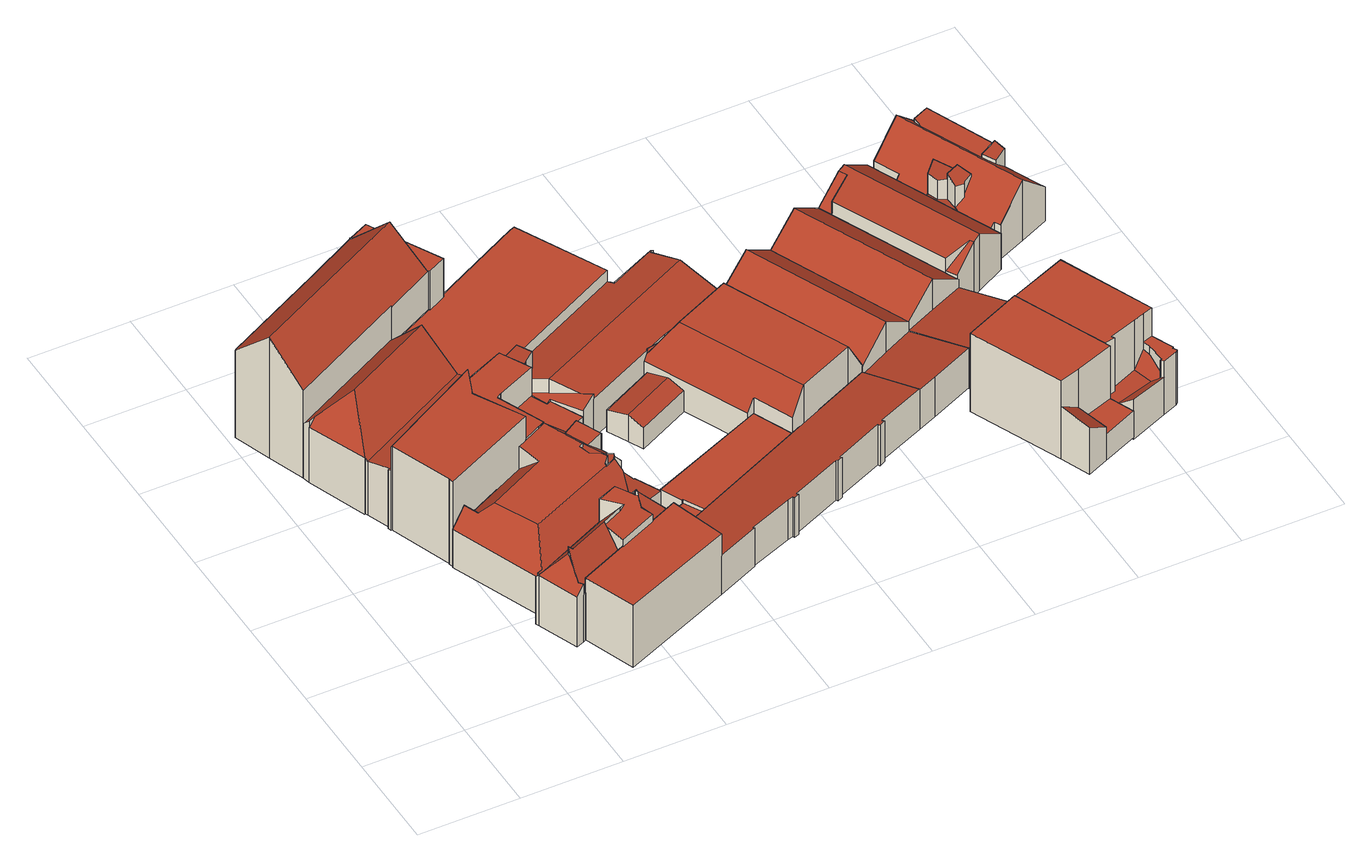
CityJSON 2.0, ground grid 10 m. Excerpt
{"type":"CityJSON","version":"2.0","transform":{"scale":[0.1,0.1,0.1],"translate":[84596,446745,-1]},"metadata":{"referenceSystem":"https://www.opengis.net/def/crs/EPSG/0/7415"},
"CityObjects":{
"building1":{"type":"Building","attributes":{"b3_bag_bag_overlap":0,"b3_bouwlagen":3,"b3_dak_type":"slanted","b3_h_dak_50p":6.11,"b3_h_dak_70p":6.8,"b3_h_dak_max":7.33,"b3_h_dak_min":2.71,"b3_h_maaiveld":-0.107,"b3_kas_warenhuis":false,"b3_mutatie_ahn3_ahn4":false,"b3_opp_buitenmuur":141.9,"b3_opp_dak_plat":65.09,"b3_opp_dak_schuin":149.42,"b3_opp_grond":169.1,"b3_opp_scheidingsmuur":128.86,"b3_reconstructie_onvolledig":false,"b3_rmse_lod12":1.49,"b3_rmse_lod13":1.08,"b3_rmse_lod22":0.144,"b3_val3dity_lod12":"[]","b3_val3dity_lod13":"[]","b3_val3dity_lod22":"[]","b3_volume_lod12":1168.06,"b3_volume_lod13":1121.08,"b3_volume_lod22":992.02,"geconstateerd":false,"oorspronkelijkbouwjaar":1890,"status":"Pand in gebruik"},"children":["building1-1"]},
"building1-1":{"type":"BuildingPart","parents":["building1"],"geometry":[{"type":"Solid","lod":"2.2","boundaries":[[[[0,1,2,3,4,5,6,7,8,9,10,11,12,13,14,15]],[[16,2,1,17]],[[18,19,5,4,20]],[[19,18,21]],[[22,23,3,2,16]],[[20,4,3,23]],[[24,25,26]],[[27,28,29,30]],[[28,0,15,31]],[[32,33,34]],[[33,9,8,35]],[[36,6,5,19]],[[37,13,12,38]],[[39,14,13,37]],[[31,15,14,39]],[[40,41,42,43]],[[43,42,44]],[[45,7,6,36,46]],[[35,8,7,45]],[[47,48,49,50]],[[51,52,53,54]],[[55,56,48,47]],[[50,49,41,40]],[[46,36,57]],[[58,59,10,9,33,32]],[[25,60,38,61]],[[62,63,60,25,24]],[[61,38,12,11,64]],[[65,66,67,68]],[[30,29,66,65]],[[23,22,69]],[[56,70,63,62]],[[71,72,73]],[[72,71,59,58]],[[64,11,10,59]],[[54,53,70,56,55]],[[68,67,74,75]],[[75,74,52,51]],[[17,1,0,28,27]],[[76,21,18,20,23,69,77]],[[21,76,57,36,19]],[[72,58,32,34,73]],[[26,44,42,41,49,48,56,62,24]],[[64,59,71,73,34,33,35,45,44,26,25,61]],[[54,55,47,50,40,43,44,45,46,57,76,77,51]],[[52,74,67,66,29,28,31,39,37,38,60,63,70,53]],[[17,27,30,65,68,75,51,77,69,22,16]]]],"semantics":{"surfaces":[{"type":"GroundSurface"},{"type":"WallSurface","on_footprint_edge":true},{"type":"WallSurface","on_footprint_edge":false},{"type":"RoofSurface"}],"values":[[0,1,1,2,1,1,2,2,1,2,1,1,1,1,1,2,2,1,1,2,2,2,2,2,1,2,2,1,2,2,2,2,2,2,1,2,2,2,1,3,3,3,3,3,3,3,3]]}}]},
"building2":{"type":"Building","attributes":{"b3_bag_bag_overlap":0,"b3_dak_type":"slanted","b3_h_dak_50p":11.56,"b3_h_dak_70p":12.4,"b3_h_dak_max":13.78,"b3_h_dak_min":6.21,"b3_h_maaiveld":0.033,"b3_kas_warenhuis":false,"b3_mutatie_ahn3_ahn4":false,"b3_opp_buitenmuur":390.6,"b3_opp_dak_plat":17.54,"b3_opp_dak_schuin":194.59,"b3_opp_grond":157.99,"b3_opp_scheidingsmuur":199.63,"b3_reconstructie_onvolledig":false,"b3_rmse_lod12":1.73,"b3_rmse_lod13":1.73,"b3_rmse_lod22":0.664,"b3_val3dity_lod12":"[]","b3_val3dity_lod13":"[]","b3_val3dity_lod22":"[]","b3_volume_lod12":1956.38,"b3_volume_lod13":1956.38,"b3_volume_lod22":1834.06,"geconstateerd":false,"oorspronkelijkbouwjaar":1899,"status":"Pand in gebruik"},"children":["building2-1"]},
"building2-1":{"type":"BuildingPart","parents":["building2"],"geometry":[{"type":"Solid","lod":"2.2","boundaries":[[[[78,79,80,81,82,83,84,85,86,87,88,89,90]],[[91,86,85,92]],[[92,85,84,93]],[[94,90,89,95]],[[96,78,90,94]],[[95,89,88,97]],[[98,99,100]],[[97,101,100]],[[102,87,86,91]],[[93,84,83,103,104]],[[104,103,105]],[[99,98,105]],[[106,81,80,107]],[[108,82,81,106]],[[107,80,79,109]],[[103,83,82,108]],[[101,97,88,87,102]],[[109,79,78,96]],[[101,102,91,92,93,104,105,98,100]],[[109,99,105,103,108,106,107]],[[99,109,96,94,95,97,100]]]],"semantics":{"surfaces":[{"type":"GroundSurface"},{"type":"WallSurface","on_footprint_edge":true},{"type":"WallSurface","on_footprint_edge":false},{"type":"RoofSurface"}],"values":[[0,1,1,1,1,1,2,2,1,1,2,2,1,1,1,1,1,1,3,3,3]]}}]},
"building3":{"type":"Building","attributes":{"b3_bag_bag_overlap":0,"b3_bouwlagen":3,"b3_dak_type":"slanted","b3_h_dak_50p":6.51,"b3_h_dak_70p":7.72,"b3_h_dak_max":10.71,"b3_h_dak_min":3.32,"b3_h_maaiveld":-0.019,"b3_kas_warenhuis":false,"b3_mutatie_ahn3_ahn4":false,"b3_opp_buitenmuur":337.28,"b3_opp_dak_plat":315.77,"b3_opp_dak_schuin":171.39,"b3_opp_grond":447.3,"b3_opp_scheidingsmuur":419.17,"b3_reconstructie_onvolledig":false,"b3_rmse_lod12":1.92,"b3_rmse_lod13":1.33,"b3_rmse_lod22":0.502,"b3_val3dity_lod12":"[]","b3_val3dity_lod13":"[]","b3_val3dity_lod22":"[]","b3_volume_lod12":3438.71,"b3_volume_lod13":3242.96,"b3_volume_lod22":3047.91,"geconstateerd":false,"oorspronkelijkbouwjaar":1920,"status":"Pand in gebruik"},"children":["building3-1"]},
"building3-1":{"type":"BuildingPart","parents":["building3"],"geometry":[{"type":"Solid","lod":"2.2","boundaries":[[[[110,111,112,113,114,115,116,117,118,119,120,121,122,123,124,125,126,78,127,90,89,128,87,86,129,130,131,132,133]],[[134,113,112,135]],[[135,112,111,136]],[[137,120,119,138]],[[139,120,137]],[[140,130,129,141]],[[141,129,86,142]],[[143,118,117,144]],[[138,119,118,143]],[[144,117,116,145]],[[146,147,148,149]],[[150,115,114,147,146]],[[147,114,113,134]],[[151,152,153,154,155]],[[156,90,127,157]],[[158,133,132,159]],[[133,158,160]],[[161,131,130,140]],[[159,132,131,161]],[[142,86,87,162]],[[163,124,123,164]],[[162,87,128,165]],[[166,167,168,169]],[[170,171,167,166,172]],[[169,168,173,174]],[[175,157,127,78,176]],[[177,122,121,178]],[[178,121,120,139]],[[164,123,122,177]],[[174,173,157,175]],[[179,150,152,151]],[[155,154,139,137]],[[180,126,125,181]],[[176,78,126,180,182]],[[181,125,124,163]],[[136,111,110,183]],[[184,185,183,186]],[[160,158,171,170]],[[186,183,110,133,160]],[[149,148,187,188]],[[189,190,191]],[[154,153,191]],[[172,166,190,189]],[[188,187,185,184]],[[182,180,192]],[[145,116,115,150,179]],[[193,89,90,156]],[[165,128,89,193]],[[192,180,181,194]],[[185,187,148,147,134,135,136,183]],[[169,164,177,178,139,154,191,190,166]],[[188,184,186,160,170,172,189,191,153,152,150,146,149]],[[182,192,194,174,175,176]],[[145,179,151,155,137,138,143,144]],[[165,193,156,157,173,168,167,171,158,159,161,140,141,142,162]],[[164,169,174,194,181,163]]]],"semantics":{"surfaces":[{"type":"GroundSurface"},{"type":"WallSurface","on_footprint_edge":true},{"type":"WallSurface","on_footprint_edge":false},{"type":"RoofSurface"}],"values":[[0,1,1,1,1,1,1,1,1,1,2,1,1,2,1,1,1,1,1,1,1,1,2,2,2,1,1,1,1,2,2,2,1,1,1,1,2,2,1,2,2,2,2,2,2,1,1,1,3,3,3,3,3,3,3,3]]}}]},
"building4":{"type":"Building","attributes":{"b3_bag_bag_overlap":0,"b3_bouwlagen":3,"b3_dak_type":"slanted","b3_h_dak_50p":3.06,"b3_h_dak_70p":6.43,"b3_h_dak_max":8.25,"b3_h_dak_min":2.54,"b3_h_maaiveld":-0.148,"b3_kas_warenhuis":false,"b3_mutatie_ahn3_ahn4":false,"b3_opp_buitenmuur":156.65,"b3_opp_dak_plat":79.75,"b3_opp_dak_schuin":78.61,"b3_opp_grond":128.08,"b3_opp_scheidingsmuur":188.68,"b3_reconstructie_onvolledig":false,"b3_rmse_lod12":2.62,"b3_rmse_lod13":0.883,"b3_rmse_lod22":0.222,"b3_val3dity_lod12":"[]","b3_val3dity_lod13":"[]","b3_val3dity_lod22":"[]","b3_volume_lod12":848.85,"b3_volume_lod13":699.45,"b3_volume_lod22":639.93,"geconstateerd":false,"oorspronkelijkbouwjaar":1910,"status":"Pand in gebruik"},"children":["building4-1"]},
"building4-1":{"type":"BuildingPart","parents":["building4"],"geometry":[{"type":"Solid","lod":"2.2","boundaries":[[[[195,196,197,2,198,199,200,1,201,202,203,204,205,206,207,208,209,210,211,212,213,214]],[[215,214,213,216]],[[217,195,214,215,218]],[[219,205,204,220,221]],[[221,220,222,223]],[[224,197,196,225]],[[226,207,206,227]],[[227,206,205,219]],[[228,229,230]],[[231,232,230]],[[233,234,235]],[[236,203,202,237]],[[238,200,199,239]],[[237,202,201,240]],[[241,2,197,224]],[[216,213,212,242]],[[243,240,201,1,244]],[[220,204,203,236]],[[245,246,210,209,247,248]],[[249,211,210,246]],[[250,198,2,241]],[[251,252,253]],[[242,254,253]],[[252,251,234,233]],[[255,238,256]],[[244,1,200,238,255]],[[254,242,212,211,249,257]],[[223,222,258,259]],[[259,258,208,207,226]],[[260,261,262]],[[263,264,262]],[[261,260,265]],[[218,215,264,263]],[[247,209,208,258]],[[239,266,267]],[[246,245,268]],[[266,239,199,198,250,269]],[[269,250,235]],[[257,249,229,228]],[[270,271,272]],[[273,274,240,243]],[[271,270,232,231]],[[225,196,195,217]],[[248,247,274,273]],[[259,226,227,219,221,223]],[[264,215,216,242,253,252,265,260,262]],[[272,256,238,239,267,270]],[[225,261,265,252,233,235,250,241,224]],[[229,249,246,268,231,230]],[[232,270,267,266,269,235,234,251,253,254,257,228,230]],[[248,273,243,244,255,256,272,271,231,268,245]],[[225,217,218,263,262,261]],[[274,247,258,222,220,236,237,240]]]],"semantics":{"surfaces":[{"type":"GroundSurface"},{"type":"WallSurface","on_footprint_edge":true},{"type":"WallSurface","on_footprint_edge":false},{"type":"RoofSurface"}],"values":[[0,1,1,1,2,1,1,1,2,2,2,1,1,1,1,1,1,1,1,1,1,2,2,2,2,1,1,2,1,2,2,2,2,1,2,2,1,2,2,2,2,2,1,2,3,3,3,3,3,3,3,3,3]]}}]},
"building5":{"type":"Building","attributes":{"b3_bag_bag_overlap":0,"b3_bouwlagen":3,"b3_dak_type":"multiple horizontal","b3_h_dak_50p":4.1,"b3_h_dak_70p":6.77,"b3_h_dak_max":7.22,"b3_h_dak_min":3.01,"b3_h_maaiveld":-0.032,"b3_kas_warenhuis":false,"b3_mutatie_ahn3_ahn4":false,"b3_opp_buitenmuur":166.74,"b3_opp_dak_plat":67.67,"b3_opp_dak_schuin":165.86,"b3_opp_grond":229.25,"b3_opp_scheidingsmuur":299.67,"b3_reconstructie_onvolledig":false,"b3_rmse_lod12":2.6,"b3_rmse_lod13":0.386,"b3_rmse_lod22":0.132,"b3_val3dity_lod12":"[]","b3_val3dity_lod13":"[]","b3_val3dity_lod22":"[]","b3_volume_lod12":1593.78,"b3_volume_lod13":1136.83,"b3_volume_lod22":1098.74,"geconstateerd":false,"oorspronkelijkbouwjaar":1920,"status":"Pand in gebruik"},"children":["building5-1"]},
"building5-1":{"type":"BuildingPart","parents":["building5"],"geometry":[{"type":"Solid","lod":"2.2","boundaries":[[[[275,276,277,278,279,280,281,282,283,284,285,286,287,288,289,290,291,292,293,294,295]],[[296,278,277,297]],[[298,279,278,296]],[[299,300,301,302]],[[303,292,291,304]],[[305,293,292,303]],[[306,286,285,307]],[[308,287,286,306]],[[309,275,295,310]],[[304,291,290,311]],[[300,294,293,305]],[[310,295,294,300,299]],[[312,289,288,313]],[[313,288,287,308]],[[311,290,289,312]],[[297,277,276,301]],[[307,285,284,314]],[[315,282,281,316]],[[316,281,280,317]],[[317,280,279,298]],[[318,283,282,315]],[[314,284,283,318]],[[302,301,276,275,309]],[[314,318,315,316,317,298,296,297,301,300,305,303,304,311,312,313,308,306,307]],[[302,309,310,299]]]],"semantics":{"surfaces":[{"type":"GroundSurface"},{"type":"WallSurface","on_footprint_edge":true},{"type":"WallSurface","on_footprint_edge":false},{"type":"RoofSurface"}],"values":[[0,1,1,2,1,1,1,1,1,1,1,1,1,1,1,1,1,1,1,1,1,1,1,3,3]]}}]},
"building6":{"type":"Building","attributes":{"b3_dak_type":"slanted","b3_h_dak_50p":2.7,"b3_h_dak_70p":2.83,"b3_h_dak_max":3.1,"b3_h_dak_min":2.29,"b3_h_maaiveld":0.031,"b3_kas_warenhuis":false,"b3_mutatie_ahn3_ahn4":false,"b3_opp_buitenmuur":38.99,"b3_opp_dak_plat":0,"b3_opp_dak_schuin":24,"b3_opp_grond":23.07,"b3_opp_scheidingsmuur":10.04,"b3_reconstructie_onvolledig":false,"b3_rmse_lod12":0.243,"b3_rmse_lod13":0.243,"b3_rmse_lod22":0.0596,"b3_val3dity_lod12":"[]","b3_val3dity_lod13":"[]","b3_val3dity_lod22":"[]","b3_volume_lod12":65.23,"b3_volume_lod13":65.23,"b3_volume_lod22":61.43,"geconstateerd":false,"oorspronkelijkbouwjaar":2013,"status":"Pand in gebruik"},"children":["building6-1"]},
"building6-1":{"type":"BuildingPart","parents":["building6"],"geometry":[{"type":"Solid","lod":"2.2","boundaries":[[[[319,320,321,322,323,324]],[[325,320,319,326]],[[327,323,322,328]],[[329,321,320,325]],[[328,322,321,329]],[[326,319,324,330]],[[330,324,323,327]],[[328,329,325,326]],[[330,327,328,326]]]],"semantics":{"surfaces":[{"type":"GroundSurface"},{"type":"WallSurface","on_footprint_edge":true},{"type":"RoofSurface"}],"values":[[0,1,1,1,1,1,1,2,2]]}}]},
"building7":{"type":"Building","attributes":{"b3_bag_bag_overlap":0,"b3_bouwlagen":3,"b3_dak_type":"slanted","b3_h_dak_50p":4.89,"b3_h_dak_70p":5.1,"b3_h_dak_max":6.85,"b3_h_dak_min":3.19,"b3_h_maaiveld":0.042,"b3_kas_warenhuis":false,"b3_mutatie_ahn3_ahn4":false,"b3_opp_buitenmuur":99.65,"b3_opp_dak_plat":3.08,"b3_opp_dak_schuin":160.19,"b3_opp_grond":155.46,"b3_opp_scheidingsmuur":169.53,"b3_reconstructie_onvolledig":false,"b3_rmse_lod12":0.531,"b3_rmse_lod13":0.531,"b3_rmse_lod22":0.084,"b3_val3dity_lod12":"[]","b3_val3dity_lod13":"[]","b3_val3dity_lod22":"[]","b3_volume_lod12":793.56,"b3_volume_lod13":793.56,"b3_volume_lod22":759.91,"geconstateerd":false,"oorspronkelijkbouwjaar":1992,"status":"Pand in gebruik"},"children":["building7-1"]},
"building7-1":{"type":"BuildingPart","parents":["building7"],"geometry":[{"type":"Solid","lod":"2.2","boundaries":[[[[331,332,333,334,335,336,337,338,113,112,111,339,133,340,132]],[[136,111,112,341]],[[342,343,340,133,160]],[[344,132,340,343]],[[345,331,132,344]],[[346,339,111,136]],[[341,112,113,347]],[[348,349,343,342]],[[350,338,337,351]],[[351,337,336,352]],[[352,336,335,353]],[[354,334,333,355]],[[355,333,332,356]],[[353,335,334,354]],[[347,113,338,350,357]],[[357,350,358]],[[359,360,358]],[[160,133,339,346,361]],[[361,346,362,363,364]],[[363,362,360,359]],[[364,363,349,348]],[[356,332,331,345]],[[359,358,350,351,352,353]],[[360,362,346,136,341,347,357,358]],[[364,348,342,160,361]],[[356,345,344,343,349,363,359,353,354,355]]]],"semantics":{"surfaces":[{"type":"GroundSurface"},{"type":"WallSurface","on_footprint_edge":true},{"type":"WallSurface","on_footprint_edge":false},{"type":"RoofSurface"}],"values":[[0,1,1,1,1,1,1,2,1,1,1,1,1,1,1,2,2,1,2,2,2,1,3,3,3,3]]}}]},
"building8":{"type":"Building","attributes":{"b3_bag_bag_overlap":0,"b3_bouwlagen":3,"b3_dak_type":"slanted","b3_h_dak_50p":7.4,"b3_h_dak_70p":7.44,"b3_h_dak_max":7.62,"b3_h_dak_min":2.96,"b3_h_maaiveld":0.112,"b3_kas_warenhuis":false,"b3_mutatie_ahn3_ahn4":false,"b3_opp_buitenmuur":73.32,"b3_opp_dak_plat":85.11,"b3_opp_dak_schuin":149.22,"b3_opp_grond":157.91,"b3_opp_scheidingsmuur":153.3,"b3_reconstructie_onvolledig":false,"b3_rmse_lod12":1.56,"b3_rmse_lod13":1.56,"b3_rmse_lod22":0.427,"b3_val3dity_lod12":"[]","b3_val3dity_lod13":"[]","b3_val3dity_lod22":"[]","b3_volume_lod12":1157.77,"b3_volume_lod13":1157.77,"b3_volume_lod22":1024.5,"geconstateerd":false,"oorspronkelijkbouwjaar":1950,"status":"Pand in gebruik"},"children":["building8-1"]},
"building8-1":{"type":"BuildingPart","parents":["building8"],"geometry":[{"type":"Solid","lod":"2.2","boundaries":[[[[365,366,367,368,369,370,371,372,373,374,375]],[[376,375,374,377]],[[378,365,375,376]],[[377,374,373,379]],[[380,370,369,381]],[[379,373,372,382]],[[383,371,370,380]],[[382,372,371,383]],[[384,368,367,385]],[[381,369,368,384]],[[385,367,366,386]],[[386,387,388]],[[387,386,366,365,378]],[[382,383,389,390]],[[381,384,389,383,380]],[[386,388,390,389,384,385]],[[387,378,376,377,379,382,390,388]]]],"semantics":{"surfaces":[{"type":"GroundSurface"},{"type":"WallSurface","on_footprint_edge":true},{"type":"WallSurface","on_footprint_edge":false},{"type":"RoofSurface"}],"values":[[0,1,1,1,1,1,1,1,1,1,1,2,1,3,3,3,3]]}}]},
"building9":{"type":"Building","attributes":{"b3_bag_bag_overlap":0,"b3_dak_type":"slanted","b3_h_dak_50p":4.61,"b3_h_dak_70p":5.33,"b3_h_dak_max":6.72,"b3_h_dak_min":0.14,"b3_h_maaiveld":0.026,"b3_kas_warenhuis":false,"b3_mutatie_ahn3_ahn4":false,"b3_opp_buitenmuur":84.28,"b3_opp_dak_plat":0,"b3_opp_dak_schuin":172.36,"b3_opp_grond":147.72,"b3_opp_scheidingsmuur":163.91,"b3_reconstructie_onvolledig":false,"b3_rmse_lod12":1.17,"b3_rmse_lod13":1.17,"b3_rmse_lod22":0.339,"b3_val3dity_lod12":"[]","b3_val3dity_lod13":"[]","b3_val3dity_lod22":"[]","b3_volume_lod12":790.08,"b3_volume_lod13":790.08,"b3_volume_lod22":699.41,"geconstateerd":false,"oorspronkelijkbouwjaar":1922,"status":"Pand in gebruik"},"children":["building9-1"]},
"building9-1":{"type":"BuildingPart","parents":["building9"],"geometry":[{"type":"Solid","lod":"2.2","boundaries":[[[[278,391,336,392,393,394,395,396]],[[397,392,336,398]],[[399,395,394,400]],[[401,402,400,403]],[[404,278,396,405]],[[405,396,395,399]],[[403,400,394,393,406]],[[398,336,391,407,408]],[[407,391,278,404]],[[406,393,392,397]],[[408,407,402,401]],[[408,401,397,398]],[[406,397,401,403]],[[402,407,404,405,399,400]]]],"semantics":{"surfaces":[{"type":"GroundSurface"},{"type":"WallSurface","on_footprint_edge":true},{"type":"WallSurface","on_footprint_edge":false},{"type":"RoofSurface"}],"values":[[0,1,1,2,1,1,1,1,1,1,2,3,3,3]]}}]},
"building10":{"type":"Building","attributes":{"b3_bag_bag_overlap":0,"b3_bouwlagen":3,"b3_dak_type":"multiple horizontal","b3_h_dak_50p":9.13,"b3_h_dak_70p":9.15,"b3_h_dak_max":9.4,"b3_h_dak_min":2.9,"b3_h_maaiveld":0.192,"b3_kas_warenhuis":false,"b3_mutatie_ahn3_ahn4":false,"b3_opp_buitenmuur":115.2,"b3_opp_dak_plat":72.68,"b3_opp_dak_schuin":7.97,"b3_opp_grond":79.27,"b3_opp_scheidingsmuur":203.07,"b3_reconstructie_onvolledig":false,"b3_rmse_lod12":2.23,"b3_rmse_lod13":0.528,"b3_rmse_lod22":0.165,"b3_val3dity_lod12":"[]","b3_val3dity_lod13":"[]","b3_val3dity_lod22":"[]","b3_volume_lod12":709.82,"b3_volume_lod13":608.21,"b3_volume_lod22":618.85,"geconstateerd":false,"oorspronkelijkbouwjaar":2006,"status":"Pand in gebruik"},"children":["building10-1"]},
"building10-1":{"type":"BuildingPart","parents":["building10"],"geometry":[{"type":"Solid","lod":"2.2","boundaries":[[[[409,410,411,412,413,414,415]],[[416,410,409,417]],[[418,416,419,420]],[[421,412,411,422]],[[422,411,410,416,418]],[[420,419,423,424,425]],[[426,427,423,419]],[[428,414,413,424]],[[425,424,413,412,421]],[[417,409,415,427,426]],[[427,415,414,428]],[[425,421,422,418,420]],[[417,426,419,416]],[[427,428,424,423]]]],"semantics":{"surfaces":[{"type":"GroundSurface"},{"type":"WallSurface","on_footprint_edge":true},{"type":"WallSurface","on_footprint_edge":false},{"type":"RoofSurface"}],"values":[[0,1,2,1,1,2,2,1,1,1,1,3,3,3]]}}]},
"building11":{"type":"Building","attributes":{"b3_bag_bag_overlap":0,"b3_dak_type":"slanted","b3_h_dak_50p":4.61,"b3_h_dak_70p":5.36,"b3_h_dak_max":6.65,"b3_h_dak_min":2.74,"b3_h_maaiveld":-0.054,"b3_kas_warenhuis":false,"b3_mutatie_ahn3_ahn4":false,"b3_opp_buitenmuur":111.16,"b3_opp_dak_plat":0,"b3_opp_dak_schuin":174.18,"b3_opp_grond":149.25,"b3_opp_scheidingsmuur":142.25,"b3_reconstructie_onvolledig":false,"b3_rmse_lod12":1.13,"b3_rmse_lod13":1.13,"b3_rmse_lod22":0.0443,"b3_val3dity_lod12":"[]","b3_val3dity_lod13":"[]","b3_val3dity_lod22":"[]","b3_volume_lod12":804.27,"b3_volume_lod13":804.27,"b3_volume_lod22":714.49,"geconstateerd":false,"oorspronkelijkbouwjaar":1922,"status":"Pand in gebruik"},"children":["building11-1"]},
"building11-1":{"type":"BuildingPart","parents":["building11"],"geometry":[{"type":"Solid","lod":"2.2","boundaries":[[[[429,430,431,432,433,434,435,436,437,438]],[[399,437,436,439]],[[439,436,435,440]],[[440,435,434,441]],[[441,434,433,442]],[[443,429,438,444,403]],[[444,438,437,399]],[[445,446,442,447]],[[448,432,431,449]],[[403,444,446,445]],[[450,430,429,443]],[[447,442,433,432,448]],[[449,431,430,450]],[[446,444,399,439,440,441,442]],[[450,443,403,445]],[[449,450,445,447,448]]]],"semantics":{"surfaces":[{"type":"GroundSurface"},{"type":"WallSurface","on_footprint_edge":true},{"type":"WallSurface","on_footprint_edge":false},{"type":"RoofSurface"}],"values":[[0,1,1,1,1,1,1,2,1,2,1,1,1,3,3,3]]}}]},
"building12":{"type":"Building","attributes":{"b3_bag_bag_overlap":0,"b3_bouwlagen":3,"b3_dak_type":"slanted","b3_h_dak_50p":9.12,"b3_h_dak_70p":9.14,"b3_h_dak_max":9.39,"b3_h_dak_min":0.06,"b3_h_maaiveld":0.02,"b3_kas_warenhuis":false,"b3_mutatie_ahn3_ahn4":false,"b3_opp_buitenmuur":235.88,"b3_opp_dak_plat":64.82,"b3_opp_dak_schuin":18.35,"b3_opp_grond":79.24,"b3_opp_scheidingsmuur":97.19,"b3_reconstructie_onvolledig":false,"b3_rmse_lod12":2.38,"b3_rmse_lod13":1.02,"b3_rmse_lod22":0.908,"b3_val3dity_lod12":"[]","b3_val3dity_lod13":"[]","b3_val3dity_lod22":"[]","b3_volume_lod12":722.11,"b3_volume_lod13":630.31,"b3_volume_lod22":627.25,"geconstateerd":false,"oorspronkelijkbouwjaar":2006,"status":"Pand in gebruik"},"children":["building12-1"]},
"building12-1":{"type":"BuildingPart","parents":["building12"],"geometry":[{"type":"Solid","lod":"2.2","boundaries":[[[[451,452,453,454,455,456,457,458,459,460,461]],[[462,463,464,465]],[[466,467,468,469]],[[469,468,470,471]],[[467,460,459,472]],[[473,461,460,467,466]],[[474,451,461,473]],[[471,470,475,476]],[[472,459,458,477]],[[478,455,454,479]],[[480,456,455,478]],[[476,475,481,482,483]],[[484,453,452,485]],[[486,487,457,456,480]],[[477,458,457,487]],[[479,454,453,484]],[[465,464,488,489]],[[483,482,485,490]],[[490,485,452,451,474]],[[482,481,463,462]],[[489,488,491,492]],[[492,491,487,486]],[[493,475,470,468,467,472]],[[492,486,480,478,479,484,485,482,462,465,489]],[[490,474,473,466,469,471,476,483]],[[463,481,475,493,488,464]],[[487,491,488,493,472,477]]]],"semantics":{"surfaces":[{"type":"GroundSurface"},{"type":"WallSurface","on_footprint_edge":false},{"type":"WallSurface","on_footprint_edge":true},{"type":"RoofSurface"}],"values":[[0,1,1,1,2,2,2,1,2,2,2,1,2,2,2,2,1,1,2,1,1,1,3,3,3,3,3]]}}]},
"building13":{"type":"Building","attributes":{"b3_bag_bag_overlap":0,"b3_bouwlagen":2,"b3_dak_type":"slanted","b3_h_dak_50p":5.78,"b3_h_dak_70p":6.06,"b3_h_dak_max":6.71,"b3_h_dak_min":3.95,"b3_h_maaiveld":-0.117,"b3_kas_warenhuis":false,"b3_mutatie_ahn3_ahn4":false,"b3_opp_buitenmuur":126.45,"b3_opp_dak_plat":0,"b3_opp_dak_schuin":113.67,"b3_opp_grond":99.98,"b3_opp_scheidingsmuur":91.64,"b3_reconstructie_onvolledig":false,"b3_rmse_lod12":0.93,"b3_rmse_lod13":0.93,"b3_rmse_lod22":0.291,"b3_val3dity_lod12":"[]","b3_val3dity_lod13":"[]","b3_val3dity_lod22":"[]","b3_volume_lod12":617.93,"b3_volume_lod13":617.93,"b3_volume_lod22":567.59,"geconstateerd":false,"oorspronkelijkbouwjaar":1922,"status":"Pand in gebruik"},"children":["building13-1"]},
"building13-1":{"type":"BuildingPart","parents":["building13"],"geometry":[{"type":"Solid","lod":"2.2","boundaries":[[[[494,495,431,496,497,498,499,500,501,432]],[[502,497,496,503]],[[504,498,497,502]],[[503,496,431,449]],[[505,499,498,504]],[[506,494,432,507]],[[508,500,499,505]],[[509,510,511]],[[449,431,495,509]],[[512,506,513]],[[514,501,500,508]],[[507,432,501,514]],[[510,509,495,494,506,512]],[[449,509,511,503]],[[514,513,506,507]],[[508,502,503,511,510,512,513,514]],[[502,508,505,504]]]],"semantics":{"surfaces":[{"type":"GroundSurface"},{"type":"WallSurface","on_footprint_edge":true},{"type":"WallSurface","on_footprint_edge":false},{"type":"RoofSurface"}],"values":[[0,1,1,1,1,1,1,2,1,2,1,1,1,3,3,3,3]]}}]},
"building14":{"type":"Building","attributes":{"b3_bag_bag_overlap":0,"b3_bouwlagen":2,"b3_dak_type":"slanted","b3_h_dak_50p":5.76,"b3_h_dak_70p":6.04,"b3_h_dak_max":6.81,"b3_h_dak_min":2.21,"b3_h_maaiveld":-0.144,"b3_kas_warenhuis":false,"b3_mutatie_ahn3_ahn4":false,"b3_opp_buitenmuur":119.52,"b3_opp_dak_plat":19.37,"b3_opp_dak_schuin":121.47,"b3_opp_grond":96.02,"b3_opp_scheidingsmuur":95.46,"b3_reconstructie_onvolledig":false,"b3_rmse_lod12":1.15,"b3_rmse_lod13":1.15,"b3_rmse_lod22":0.154,"b3_val3dity_lod12":"[]","b3_val3dity_lod13":"[]","b3_val3dity_lod22":"[]","b3_volume_lod12":592.27,"b3_volume_lod13":592.27,"b3_volume_lod22":530.23,"geconstateerd":false,"oorspronkelijkbouwjaar":1922,"status":"Pand in gebruik"},"children":["building14-1"]},
"building14-1":{"type":"BuildingPart","parents":["building14"],"geometry":[{"type":"Solid","lod":"2.2","boundaries":[[[[515,516,517,518,519,520,521,522,523,524,525,526,527,528,529,530]],[[531,525,524,532]],[[533,531,534,535]],[[536,528,527,537]],[[538,529,528,536]],[[537,527,526,539]],[[539,540,541]],[[532,524,523,542]],[[542,523,522,543]],[[544,521,520,545]],[[545,520,519,546]],[[546,519,518,547]],[[548,549,547,550]],[[551,552,541,553]],[[554,517,516,555,556]],[[550,547,518,517,554,557]],[[558,530,529,538]],[[559,515,530,558]],[[543,522,521,544]],[[535,534,560]],[[540,539,526,525,531,533]],[[557,554,561,562]],[[563,564,565,566]],[[567,568,569,570]],[[570,569,571,572]],[[553,541,573,574]],[[574,573,575,565]],[[576,560,568,567]],[[556,555,577,578]],[[555,516,515,559]],[[578,577,579]],[[572,571,580,564,563]],[[564,580,552,551]],[[566,565,575,560,576]],[[562,561,549,548]],[[578,579,561,554,556]],[[566,576,567,570,572,563]],[[564,551,553,574,565]],[[562,548,550,557]],[[575,573,541,540,533,535,560]],[[544,558,538,536,537,539,541,552,580,571,569,568,560,534,531,532,542,543]],[[549,561,579,577,555,559,558,544,545,546,547]]]],"semantics":{"surfaces":[{"type":"GroundSurface"},{"type":"WallSurface","on_footprint_edge":true},{"type":"WallSurface","on_footprint_edge":false},{"type":"RoofSurface"}],"values":[[0,1,2,1,1,1,2,1,1,1,1,1,2,2,1,1,1,1,1,2,1,2,2,2,2,2,2,2,2,1,2,2,2,2,2,3,3,3,3,3,3,3]]}}]}
},
"vertices":[
[253,151,9],[243,147,9],[129,96,9],[126,102,9],[91,190,9],[106,197,9],[178,232,9],[211,248,9],[238,260,9],[243,249,9],[254,224,9],[261,208,9],[262,203,9],[266,188,9],[267,188,9],[279,163,9],[129,96,50],[243,147,51],[106,197,68],[106,197,51],[91,190,52],[112,182,68],[126,102,56],[126,102,51],[255,204,59],[255,204,56],[246,204,63],[253,151,52],[253,151,42],[251,156,42],[251,156,57],[279,163,38],[243,249,67],[243,249,48],[227,239,67],[238,260,48],[178,232,52],[266,188,38],[262,203,37],[267,188,38],[223,206,79],[223,206,75],[227,208,75],[227,208,79],[226,211,79],[211,248,78],[178,232,78],[235,189,79],[235,189,53],[226,195,63],[226,195,79],[231,172,80],[231,172,44],[231,175,43],[231,175,80],[238,183,80],[238,183,46],[184,206,78],[254,224,67],[254,224,48],[255,204,38],[262,203,49],[255,203,57],[255,203,38],[261,208,48],[242,152,57],[242,152,44],[245,169,42],[245,169,71],[131,104,56],[238,183,42],[253,224,49],[253,224,67],[237,216,67],[241,177,42],[241,177,80],[125,177,78],[144,134,79],
[33,351,10],[20,388,10],[7,425,10],[8,426,10],[110,477,10],[161,504,10],[162,504,10],[182,514,10],[219,443,10],[201,434,10],[200,435,10],[151,410,10],[151,411,10],[219,443,111],[182,514,110],[162,504,111],[151,411,110],[151,410,109],[33,351,109],[200,435,110],[181,469,111],[181,469,148],[199,436,111],[200,435,111],[201,434,111],[161,504,110],[161,504,111],[161,503,111],[8,426,109],[7,425,109],[110,477,110],[20,388,147],
[236,316,10],[243,301,10],[247,303,10],[262,272,10],[211,248,10],[187,236,10],[91,190,10],[90,194,10],[91,194,10],[68,256,10],[67,256,10],[66,259,10],[68,260,10],[59,283,10],[58,285,10],[57,285,10],[35,344,10],[149,410,10],[201,435,10],[218,445,10],[310,492,10],[315,494,10],[359,408,10],[224,341,10],[262,272,45],[247,303,45],[243,301,45],[67,256,105],[68,256,105],[67,256,78],[310,492,67],[218,445,67],[219,443,67],[91,194,106],[90,194,106],[91,190,106],[211,248,79],[211,248,45],[192,296,45],[192,296,78],[187,236,79],[161,284,105],[161,284,77],[173,314,77],[173,314,78],[173,314,104],[151,411,67],[149,410,67],[224,341,66],[359,408,66],[224,341,77],[315,494,67],[201,434,67],[58,285,73],[59,283,71],[201,435,67],[187,332,75],[187,332,66],[180,346,66],[180,346,71],[221,347,77],[221,347,66],[187,332,77],[164,380,67],[164,380,107],[149,410,72],[33,351,72],[68,260,77],[66,259,77],[187,236,105],[35,344,72],[57,285,74],[35,344,79],[236,316,46],[197,299,78],[197,299,45],[236,316,78],[196,299,45],[196,299,78],[180,329,76],[180,329,75],[176,320,77],[42,347,79],[151,410,67],[74,334,107],
[136,49,9],[120,89,9],[119,92,9],[200,128,9],[220,137,9],[240,145,9],[251,129,9],[252,126,9],[285,141,9],[288,142,9],[278,163,9],[395,212,9],[412,173,9],[300,122,9],[262,105,9],[260,104,9],[232,91,9],[194,74,9],[146,53,9],[144,52,9],[144,52,63],[146,53,63],[136,49,65],[144,52,75],[278,163,40],[288,142,36],[288,142,40],[289,143,36],[289,143,40],[119,92,62],[120,89,66],[412,173,40],[395,212,40],[227,103,88],[227,103,79],[230,112,88],[232,117,92],[232,117,88],[209,107,92],[209,107,88],[216,113,88],[285,141,36],[252,126,36],[240,145,63],[220,137,63],[251,129,36],[129,96,62],[194,74,63],[251,129,62],[243,147,62],[260,104,66],[260,104,63],[262,105,36],[262,105,62],[232,91,63],[200,128,63],[188,97,88],[188,97,92],[189,94,88],[194,74,87],[240,145,66],[241,143,66],[232,91,87],[300,122,36],[300,122,40],[144,80,96],[144,80,88],[142,64,78],[141,57,74],[141,57,71],[148,79,92],[220,137,88],[230,120,88],[252,109,73],[200,128,89],[230,119,88],[230,119,93],[233,121,88],[249,128,65],[249,128,36],
[146,53,10],[259,104,10],[501,213,10],[526,156,10],[479,136,10],[480,134,10],[474,131,10],[473,133,10],[425,112,10],[426,110,10],[421,108,10],[420,110,10],[370,88,10],[371,86,10],[366,84,10],[365,86,10],[359,84,10],[317,68,10],[318,67,10],[276,49,10],[165,2,10],[526,156,56],[501,213,42],[479,136,56],[276,49,79],[276,49,54],[259,104,41],[259,104,79],[317,68,54],[359,84,55],[318,67,54],[420,110,55],[421,108,56],[370,88,55],[146,53,80],[165,2,80],[365,86,55],[366,84,55],[371,86,55],[426,110,56],[473,133,56],[474,131,56],[480,134,56],[425,112,55],
[300,261,10],[290,281,10],[344,308,10],[353,287,10],[360,272,10],[307,246,10],[290,281,34],[300,261,40],[360,272,34],[353,287,40],[344,308,34],[307,246,34],
[362,401,10],[410,424,10],[411,422,10],[408,421,10],[421,392,10],[439,351,10],[369,324,10],[276,279,10],[233,323,10],[239,349,10],[247,303,47],[239,349,77],[239,349,54],[359,408,53],[362,401,56],[233,323,42],[262,272,52],[246,334,78],[246,334,59],[276,279,54],[369,324,53],[439,351,52],[421,392,64],[408,421,56],[411,422,56],[410,424,55],[276,279,60],[268,288,57],[249,309,65],[249,309,49],[233,323,78],[235,325,43],[235,325,59],[235,325,78],
[342,311,11],[347,314,11],[369,324,11],[436,350,11],[439,351,11],[501,213,11],[483,205,11],[426,179,11],[412,173,11],[395,212,11],[388,209,11],[388,209,45],[395,212,58],[342,311,45],[412,173,58],[501,213,50],[439,351,49],[426,179,85],[483,205,84],[436,350,56],[369,324,48],[347,314,49],[347,314,55],[355,308,63],[429,328,84],[371,301,85],
[501,212,10],[471,366,10],[502,380,10],[563,244,10],[589,184,10],[545,164,10],[471,366,75],[439,351,51],[589,184,55],[563,244,38],[533,229,73],[533,229,39],[563,244,49],[526,156,55],[545,164,55],[502,380,51],[501,212,40],[501,212,49],
[625,34,12],[613,63,12],[574,154,12],[630,178,12],[671,82,12],[681,58,12],[646,43,12],[613,63,72],[625,34,65],[613,63,101],[633,69,58],[633,69,101],[630,178,102],[574,154,101],[633,69,42],[671,82,42],[671,82,102],[646,43,50],[646,43,42],[681,58,42],
[502,380,9],[533,394,9],[564,408,9],[626,274,9],[627,273,9],[653,213,9],[642,208,9],[642,207,9],[589,184,9],[563,244,9],[642,207,55],[642,208,55],[653,213,55],[627,273,39],[502,380,50],[563,244,39],[594,258,74],[594,258,39],[627,273,48],[626,274,48],[564,408,51],[533,394,75],
[687,201,10],[726,109,10],[735,87,10],[734,86,10],[736,82,10],[734,80,10],[719,74,10],[681,58,10],[674,75,10],[669,87,10],[630,178,10],[718,98,69],[718,98,60],[719,78,53],[719,78,70],[669,87,102],[669,87,40],[679,89,41],[679,89,102],[678,92,42],[678,92,102],[674,75,40],[630,178,101],[687,201,101],[705,102,45],[705,102,101],[681,58,55],[736,82,70],[734,86,70],[734,80,70],[716,106,61],[716,106,69],[716,106,101],[735,87,70],[726,109,69],[719,74,70],[719,74,52],[717,77,50],[717,77,70],[726,109,101],[719,75,52],[719,75,70],[711,83,44],
[621,285,9],[570,395,9],[590,420,9],[597,423,9],[627,437,9],[686,306,9],[657,291,9],[649,286,9],[597,423,75],[590,420,73],[627,437,51],[686,306,50],[621,285,51],[626,274,52],[657,291,73],[570,395,51],[570,395,66],[594,412,73],[621,285,65],[647,290,71],[649,286,71],
[694,468,9],[697,460,9],[727,393,9],[731,383,9],[745,351,9],[749,343,9],[720,330,9],[692,318,9],[689,324,9],[680,320,9],[665,352,9],[652,380,9],[638,412,9],[647,417,9],[636,442,9],[665,455,9],[665,352,38],[680,320,39],[665,352,46],[670,355,43],[670,355,45],[647,417,48],[638,412,38],[636,442,48],[652,380,38],[652,380,46],[658,386,45],[689,324,48],[692,318,48],[720,330,78],[749,343,48],[745,351,48],[731,383,48],[718,374,67],[718,374,63],[731,383,68],[671,400,68],[671,400,63],[658,386,68],[727,393,67],[697,460,48],[697,460,69],[727,393,71],[665,455,78],[694,468,48],[670,359,45],[709,383,67],[709,383,71],[683,379,73],[683,379,67],[670,373,67],[670,373,73],[679,359,68],[679,359,53],[680,361,55],[680,361,68],[690,367,66],[690,367,69],[662,375,45],[662,375,67],[670,373,44],[670,359,69],[681,453,65],[681,453,69],[682,442,68],[683,379,65]
]}
